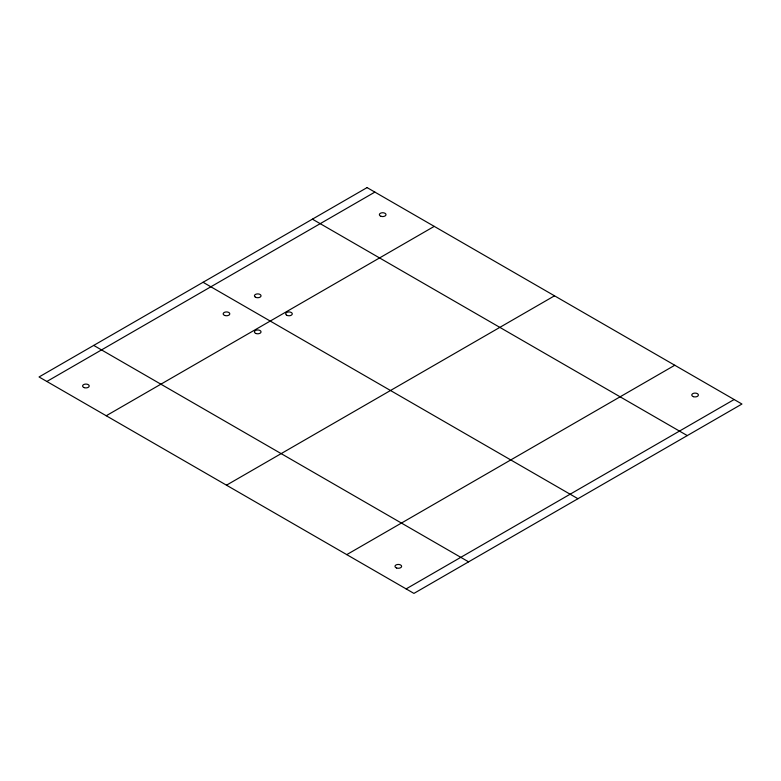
<?xml version="1.0" encoding="UTF-8"?>
<svg xmlns="http://www.w3.org/2000/svg" width="781" height="781" viewBox="0 0 781 781"><rect width="100%" height="100%" fill="white"/><g stroke="black" fill="none" stroke-linecap="round" stroke-linejoin="round"><path stroke-width="1.17" d="M46.86 381.479L374.88 192.097M106.216 415.756L434.236 226.373M226.49 485.186L554.51 295.814M346.764 554.627L674.784 365.244M406.12 588.903L734.14 399.521M312.4 219.158L687.28 435.593M203.06 282.283L577.94 498.717M93.72 345.407L468.6 561.842M367.07 187.596L39.05 376.969L413.93 593.404L741.95 404.031L367.07 187.596M381.03 216.308A3.309 1.913 0 0 0 385.999 214.648A3.309 1.913 0 0 0 381.03 212.988A3.309 1.913 0 0 0 381.03 216.308M693.43 396.67A3.309 1.913 0 0 0 698.399 395.01A3.309 1.913 0 0 0 693.43 393.351A3.309 1.913 0 0 0 693.43 396.67M396.65 568.012A3.309 1.913 0 0 0 401.619 566.352A3.309 1.913 0 0 0 396.65 564.692A3.309 1.913 0 0 0 396.65 568.012M84.25 387.649A3.309 1.913 0 0 0 89.219 385.99A3.309 1.913 0 0 0 84.25 384.33A3.309 1.913 0 0 0 84.25 387.649M256.07 333.536A3.309 1.913 0 0 0 261.039 331.886A3.309 1.913 0 0 0 256.07 330.226A3.309 1.913 0 0 0 256.07 333.536M224.83 315.504A3.309 1.913 0 0 0 229.799 313.845A3.309 1.913 0 0 0 224.83 312.185A3.309 1.913 0 0 0 224.83 315.504M286.627 315.202A3.309 1.913 0 0 0 292.172 314.343A3.309 1.913 0 0 0 288.111 312A3.309 1.913 0 0 0 286.627 315.202M255.387 297.161A3.309 1.913 0 0 0 260.932 296.302A3.309 1.913 0 0 0 256.871 293.959A3.309 1.913 0 0 0 255.387 297.161"/></g></svg>
